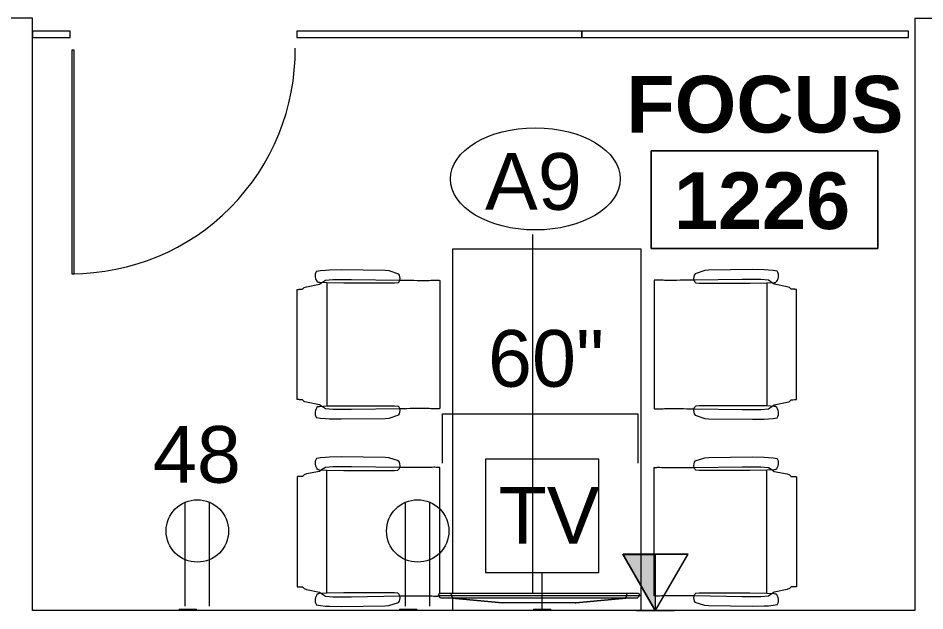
# Model space of a CAD drawing. Header units: inches. Extents: x -326 to 986, y -79 to 1436.
# Drawn here: x 121.2 to 265.2, y 316.6 to 410.7 of the extents above; entities that cross this region are included whole.
import ezdxf

# ---------------------------------------------------------------- set-up
doc = ezdxf.new("R2010")
doc.units = ezdxf.units.IN
doc.header["$LTSCALE"] = 48
doc.header["$MEASUREMENT"] = 0
for name, color, linetype, lineweight in [('A-ANNO-NOTE', 4, 'Continuous', 13), ('A-AREA-IDEN', 1, 'Continuous', 9), ('A-DETL-THIN', 8, 'Continuous', 9), ('A-DOOR', 8, 'Continuous', 13), ('A-GLAZ-CURT', 8, 'Continuous', 9), ('A-WALL', 8, 'Continuous', 13), ('E-ELEC-FIXT', 4, 'Continuous', 13), ('G-ANNO-TEXT', 8, 'Continuous', 9), ('I-FURN', 47, 'Continuous', 9), ('I-FURN-PNLS', 47, 'Continuous', 9), ('Q-SPCQ', 8, 'Continuous', 9), ('Q-SPCQ-IDEN', 8, 'Continuous', 9)]:
    doc.layers.add(name, color=color, linetype=linetype, lineweight=lineweight)
doc.styles.add('Arial', font='arial.ttf', dxfattribs={"height": 9})
doc.styles.add('Swis721 Lt BT', font='swissl.ttf', dxfattribs={"height": 9})
doc.styles.add('Swis721 Lt BT_B', font='', dxfattribs={"height": 9})
doc.styles.get('Swis721 Lt BT_B').set_extended_font_data('Swis721 Lt BT', bold=True)

# ---------------------------------------------------------------- blocks, each defined once
blk = doc.blocks.new('F - CONF TABLE _RECTANGULAR-4 CHAIRS_ - F - CONF TABLE _RECTANGULAR-4 CHAIRS_-8221084-Level XX  POWER _ SIGNAL NEW')
at = {"layer": 'I-FURN'}
for p, q in [((-6.14, 39.66), (-23.57, 39.66)), ((6.14, 39.66), (23.57, 39.66)), ((-24.03, 38.18), (-24.44, 36.11)), ((-23.88, 38.56), (-24.03, 38.18)), ((-23.63, 38.82), (-23.88, 38.56)), ((-5.83, 38.56), (-6.09, 38.82)), ((-5.76, 38.42), (-5.83, 38.56)), ((-5.68, 38.18), (-5.76, 38.42)), ((-5.28, 36.11), (-5.68, 38.18)), ((5.28, 36.11), (5.68, 38.18)), ((5.68, 38.18), (5.76, 38.42)), ((5.76, 38.42), (5.83, 38.56)), ((5.83, 38.56), (6.09, 38.82)), ((23.63, 38.82), (23.88, 38.56)), ((23.88, 38.56), (24.03, 38.18)), ((24.03, 38.18), (24.44, 36.11)), ((-26.48, 36.56), (-26.59, 35.95)), ((-24.69, 36.11), (-24.7, 36.34)), ((-24.62, 34.95), (-24.69, 36.11)), ((-24.44, 36.11), (-24.66, 35.77)), ((-5.05, 35.78), (-5.28, 36.11)), ((-5.03, 36.11), (-5.1, 34.95)), ((-5.01, 36.34), (-5.03, 36.11)), ((-3.12, 35.95), (-3.23, 36.56)), ((3.12, 35.95), (3.23, 36.56)), ((5.01, 36.34), (5.03, 36.11)), ((5.03, 36.11), (5.1, 34.95)), ((5.05, 35.78), (5.28, 36.11)), ((24.44, 36.11), (24.66, 35.77)), ((24.62, 34.95), (24.69, 36.11)), ((24.69, 36.11), (24.7, 36.34)), ((26.48, 36.56), (26.59, 35.95)), ((-26.66, 35.18), (-26.69, 34.53)), ((-26.59, 35.95), (-26.66, 35.18)), ((-25.07, 35.18), (-25.17, 34.01)), ((-24.66, 35.77), (-25.07, 35.18)), ((-24.58, 32.26), (-24.62, 34.95)), ((-24.62, 34.95), (-5.1, 34.95)), ((-5.1, 34.95), (-5.14, 32.26)), ((-4.65, 35.18), (-5.05, 35.78)), ((-4.55, 34.01), (-4.65, 35.18)), ((-3.06, 35.18), (-3.12, 35.95)), ((-3.02, 34.53), (-3.06, 35.18)), ((3.02, 34.53), (3.06, 35.18)), ((3.06, 35.18), (3.12, 35.95)), ((4.55, 34.01), (4.65, 35.18)), ((4.65, 35.18), (5.05, 35.78)), ((5.1, 34.95), (5.14, 32.26)), ((24.62, 34.95), (5.1, 34.95)), ((24.58, 32.26), (24.62, 34.95)), ((24.66, 35.77), (25.07, 35.18)), ((25.07, 35.18), (25.17, 34.01)), ((26.59, 35.95), (26.66, 35.18)), ((26.66, 35.18), (26.69, 34.53)), ((-26.69, 34.53), (-26.74, 32.67)), ((-25.17, 34.01), (-25.17, 31.01)), ((-4.55, 31.01), (-4.55, 34.01)), ((-2.98, 32.67), (-3.02, 34.53)), ((2.98, 32.67), (3.02, 34.53)), ((4.55, 31.01), (4.55, 34.01)), ((25.17, 34.01), (25.17, 31.01)), ((26.69, 34.53), (26.74, 32.67)), ((-26.74, 32.67), (-26.64, 25.67)), ((-24.58, 24.18), (-24.58, 32.26)), ((-5.14, 32.26), (-5.14, 24.18)), ((-3.07, 25.67), (-2.98, 32.67)), ((3.07, 25.67), (2.98, 32.67)), ((5.14, 32.26), (5.14, 24.18)), ((24.58, 24.18), (24.58, 32.26)), ((26.74, 32.67), (26.64, 25.67)), ((-25.17, 31.01), (-25.06, 23.35)), ((-4.65, 23.35), (-4.55, 31.01)), ((4.65, 23.35), (4.55, 31.01)), ((25.17, 31.01), (25.06, 23.35)), ((-26.64, 25.67), (-26.58, 25.08)), ((-26.58, 25.08), (-26.09, 23.57)), ((-3.62, 23.57), (-3.13, 25.08)), ((-3.13, 25.08), (-3.07, 25.67)), ((3.13, 25.08), (3.07, 25.67)), ((3.62, 23.57), (3.13, 25.08)), ((26.58, 25.08), (26.09, 23.57)), ((26.64, 25.67), (26.58, 25.08)), ((-24.63, 23.68), (-24.58, 24.18)), ((-5.14, 24.18), (-5.09, 23.68)), ((5.14, 24.18), (5.09, 23.68)), ((24.63, 23.68), (24.58, 24.18)), ((-24.63, 17.02), (-4.69, 17.02)), ((25.03, 17.02), (4.69, 17.02)), ((-25.03, -17.02), (-4.69, -17.02)), ((25.03, -17.02), (4.69, -17.02)), ((-26.58, -25.08), (-26.09, -23.57)), ((-25.17, -31.01), (-25.06, -23.35)), ((-24.63, -23.68), (-24.58, -24.18)), ((-24.58, -24.18), (-24.58, -32.26)), ((-5.14, -24.18), (-5.09, -23.68)), ((-5.14, -32.26), (-5.14, -24.18)), ((-4.65, -23.35), (-4.55, -31.01)), ((-3.62, -23.57), (-3.13, -25.08)), ((3.62, -23.57), (3.13, -25.08)), ((4.65, -23.35), (4.55, -31.01)), ((5.14, -24.18), (5.09, -23.68)), ((5.14, -32.26), (5.14, -24.18)), ((24.63, -23.68), (24.58, -24.18)), ((24.58, -24.18), (24.58, -32.26)), ((25.17, -31.01), (25.06, -23.35)), ((26.58, -25.08), (26.09, -23.57)), ((-26.74, -32.67), (-26.64, -25.67)), ((-26.64, -25.67), (-26.58, -25.08)), ((-3.13, -25.08), (-3.07, -25.67)), ((-3.07, -25.67), (-2.98, -32.67)), ((3.07, -25.67), (2.98, -32.67)), ((3.13, -25.08), (3.07, -25.67)), ((26.64, -25.67), (26.58, -25.08)), ((26.74, -32.67), (26.64, -25.67)), ((-25.17, -34.01), (-25.17, -31.01)), ((-4.55, -31.01), (-4.55, -34.01)), ((4.55, -31.01), (4.55, -34.01)), ((25.17, -34.01), (25.17, -31.01)), ((-26.69, -34.53), (-26.74, -32.67)), ((-24.58, -32.26), (-24.62, -34.95)), ((-5.1, -34.95), (-5.14, -32.26)), ((-2.98, -32.67), (-3.02, -34.53)), ((2.98, -32.67), (3.02, -34.53)), ((5.1, -34.95), (5.14, -32.26)), ((24.58, -32.26), (24.62, -34.95)), ((26.69, -34.53), (26.74, -32.67)), ((-26.66, -35.18), (-26.69, -34.53)), ((-25.07, -35.18), (-25.17, -34.01)), ((-4.55, -34.01), (-4.65, -35.18)), ((-3.02, -34.53), (-3.06, -35.18)), ((3.02, -34.53), (3.06, -35.18)), ((4.55, -34.01), (4.65, -35.18)), ((25.07, -35.18), (25.17, -34.01)), ((26.66, -35.18), (26.69, -34.53)), ((-26.59, -35.95), (-26.66, -35.18)), ((-26.48, -36.56), (-26.59, -35.95)), ((-24.66, -35.77), (-25.07, -35.18)), ((-24.62, -34.95), (-24.69, -36.11)), ((-24.44, -36.11), (-24.66, -35.77)), ((-24.62, -34.95), (-5.1, -34.95)), ((-5.05, -35.78), (-5.28, -36.11)), ((-5.03, -36.11), (-5.1, -34.95)), ((-4.65, -35.18), (-5.05, -35.78)), ((-3.12, -35.95), (-3.23, -36.56)), ((-3.06, -35.18), (-3.12, -35.95)), ((3.06, -35.18), (3.12, -35.95)), ((3.12, -35.95), (3.23, -36.56)), ((4.65, -35.18), (5.05, -35.78)), ((5.03, -36.11), (5.1, -34.95)), ((5.05, -35.78), (5.28, -36.11)), ((24.62, -34.95), (5.1, -34.95)), ((24.44, -36.11), (24.66, -35.77)), ((24.62, -34.95), (24.69, -36.11)), ((24.66, -35.77), (25.07, -35.18)), ((26.48, -36.56), (26.59, -35.95)), ((26.59, -35.95), (26.66, -35.18)), ((-24.69, -36.11), (-24.7, -36.34)), ((-24.03, -38.18), (-24.44, -36.11)), ((-5.28, -36.11), (-5.68, -38.18)), ((-5.01, -36.34), (-5.03, -36.11)), ((5.01, -36.34), (5.03, -36.11)), ((5.28, -36.11), (5.68, -38.18)), ((24.03, -38.18), (24.44, -36.11)), ((24.69, -36.11), (24.7, -36.34)), ((-23.88, -38.56), (-24.03, -38.18)), ((-23.63, -38.82), (-23.88, -38.56)), ((-5.83, -38.56), (-6.09, -38.82)), ((-5.76, -38.42), (-5.83, -38.56)), ((-5.68, -38.18), (-5.76, -38.42)), ((5.68, -38.18), (5.76, -38.42)), ((5.76, -38.42), (5.83, -38.56)), ((5.83, -38.56), (6.09, -38.82)), ((23.63, -38.82), (23.88, -38.56)), ((23.88, -38.56), (24.03, -38.18)), ((-6.14, -39.66), (-23.57, -39.66)), ((6.14, -39.66), (23.57, -39.66))]:
    blk.add_line(p, q, dxfattribs=at)
for centre, radius, start, end in [((-25.71, 35.49), 1.32, 40.065, 125.935), ((-4, 35.49), 1.32, 54.065, 139.935), ((4, 35.49), 1.32, 40.065, 125.935), ((25.71, 35.49), 1.32, 54.065, 139.935), ((-25.37, 24.42), 1.12, 229.743, 286.0891), ((-25.29, 24.1), 0.781, 286.8466, 327.6782), ((-4.43, 24.1), 0.781, 212.3218, 253.1534), ((-4.34, 24.42), 1.12, 253.9109, 310.257), ((4.34, 24.42), 1.12, 229.743, 286.0891), ((4.43, 24.1), 0.781, 286.8466, 327.6782), ((25.29, 24.1), 0.781, 212.3218, 253.1534), ((25.37, 24.42), 1.12, 253.9109, 310.257), ((-25.37, -24.42), 1.12, 73.9109, 130.257), ((-25.29, -24.1), 0.781, 32.3218, 73.1534), ((-4.43, -24.1), 0.781, 106.8466, 147.6782), ((-4.34, -24.42), 1.12, 49.743, 106.0891), ((4.34, -24.42), 1.12, 73.9109, 130.257), ((4.43, -24.1), 0.781, 32.3218, 73.1534), ((25.29, -24.1), 0.781, 106.8466, 147.6782), ((25.37, -24.42), 1.12, 49.743, 106.0891), ((-25.71, -35.49), 1.32, 234.065, 319.935), ((-4, -35.49), 1.32, 220.065, 305.935), ((4, -35.49), 1.32, 234.065, 319.935), ((25.71, -35.49), 1.32, 220.065, 305.935)]:
    blk.add_arc(centre, radius, start, end, dxfattribs=at)
for points, knots in [([(-23.57, 39.66), (-23.58, 39.66), (-23.58, 39.64), (-23.59, 39.59), (-23.6, 39.52), (-23.61, 39.44), (-23.61, 39.34), (-23.62, 39.18), (-23.63, 39.01), (-23.63, 38.87), (-23.63, 38.82)], [0, 0, 0, 0, 0.111111, 0.222222, 0.333333, 0.444444, 0.555556, 0.666667, 0.888889, 1, 1, 1, 1]), ([(-6.09, 38.82), (-6.09, 39.01), (-6.1, 39.28), (-6.11, 39.5), (-6.12, 39.59), (-6.13, 39.64), (-6.14, 39.66), (-6.14, 39.66)], [0, 0, 0, 0, 0.444444, 0.666667, 0.777778, 0.888889, 1, 1, 1, 1]), ([(6.09, 38.82), (6.09, 38.87), (6.09, 39.01), (6.09, 39.18), (6.1, 39.34), (6.11, 39.44), (6.12, 39.52), (6.12, 39.59), (6.13, 39.64), (6.14, 39.66), (6.14, 39.66)], [-1, -1, -1, -1, -0.888889, -0.666667, -0.555556, -0.444444, -0.333333, -0.222222, -0.111111, 0, 0, 0, 0]), ([(23.57, 39.66), (23.58, 39.66), (23.58, 39.64), (23.59, 39.59), (23.6, 39.5), (23.62, 39.28), (23.63, 39.01), (23.63, 38.82)], [-1, -1, -1, -1, -0.888889, -0.777778, -0.666667, -0.444444, 0, 0, 0, 0]), ([(-25.07, 17.96), (-25.07, 17.89), (-25.07, 17.72), (-25.07, 17.44), (-25.06, 17.27), (-25.06, 17.19)], [0, 0, 0, 0, 0.1818182, 0.3636364, 0.6363636, 0.6363636, 0.6363636, 0.6363636]), ([(-4.69, 17.02), (-4.68, 17.02), (-4.68, 17.03), (-4.67, 17.06), (-4.66, 17.11), (-4.66, 17.18), (-4.65, 17.27), (-4.65, 17.4), (-4.64, 17.64), (-4.64, 17.85), (-4.64, 17.96)], [0, 0, 0, 0, 0.090909, 0.181818, 0.272727, 0.363636, 0.454545, 0.545455, 0.727273, 1, 1, 1, 1]), ([(4.69, 17.02), (4.68, 17.02), (4.66, 17.1), (4.64, 17.4), (4.64, 17.72), (4.64, 17.89), (4.64, 17.96)], [-1, -1, -1, -1, -0.727273, -0.363636, -0.181818, 0, 0, 0, 0]), ([(25.07, 17.96), (25.07, 17.85), (25.07, 17.64), (25.07, 17.4), (25.06, 17.27), (25.06, 17.18), (25.05, 17.11), (25.04, 17.06), (25.04, 17.03), (25.03, 17.02), (25.03, 17.02)], [-1, -1, -1, -1, -0.727273, -0.545455, -0.454545, -0.363636, -0.272727, -0.181818, -0.090909, 0, 0, 0, 0]), ([(-25.07, -17.96), (-25.07, -17.85), (-25.07, -17.64), (-25.07, -17.4), (-25.06, -17.27), (-25.06, -17.18), (-25.05, -17.11), (-25.04, -17.06), (-25.04, -17.03), (-25.03, -17.02), (-25.03, -17.02)], [-1, -1, -1, -1, -0.727273, -0.545455, -0.454545, -0.363636, -0.272727, -0.181818, -0.090909, 0, 0, 0, 0]), ([(-4.69, -17.02), (-4.68, -17.02), (-4.66, -17.1), (-4.64, -17.4), (-4.64, -17.72), (-4.64, -17.89), (-4.64, -17.96)], [-1, -1, -1, -1, -0.727273, -0.363636, -0.181818, 0, 0, 0, 0]), ([(4.69, -17.02), (4.68, -17.02), (4.68, -17.03), (4.67, -17.06), (4.66, -17.11), (4.66, -17.18), (4.65, -17.27), (4.65, -17.4), (4.64, -17.64), (4.64, -17.85), (4.64, -17.96)], [0, 0, 0, 0, 0.090909, 0.181818, 0.272727, 0.363636, 0.454545, 0.545455, 0.727273, 1, 1, 1, 1]), ([(25.07, -17.96), (25.07, -17.89), (25.07, -17.72), (25.07, -17.4), (25.05, -17.1), (25.04, -17.02), (25.03, -17.02)], [0, 0, 0, 0, 0.181818, 0.363636, 0.727273, 1, 1, 1, 1]), ([(-23.57, -39.66), (-23.58, -39.66), (-23.58, -39.64), (-23.59, -39.59), (-23.6, -39.5), (-23.62, -39.28), (-23.63, -39.01), (-23.63, -38.82)], [-1, -1, -1, -1, -0.888889, -0.777778, -0.666667, -0.444444, 0, 0, 0, 0]), ([(-6.09, -38.82), (-6.09, -38.87), (-6.09, -39.01), (-6.09, -39.18), (-6.1, -39.34), (-6.11, -39.44), (-6.12, -39.52), (-6.12, -39.59), (-6.13, -39.64), (-6.14, -39.66), (-6.14, -39.66)], [-1, -1, -1, -1, -0.888889, -0.666667, -0.555556, -0.444444, -0.333333, -0.222222, -0.111111, 0, 0, 0, 0]), ([(6.09, -38.82), (6.09, -39.01), (6.1, -39.28), (6.11, -39.5), (6.12, -39.59), (6.13, -39.64), (6.14, -39.66), (6.14, -39.66)], [0, 0, 0, 0, 0.444444, 0.666667, 0.777778, 0.888889, 1, 1, 1, 1]), ([(23.57, -39.66), (23.58, -39.66), (23.58, -39.64), (23.59, -39.59), (23.6, -39.52), (23.61, -39.44), (23.61, -39.34), (23.62, -39.18), (23.63, -39.01), (23.63, -38.87), (23.63, -38.82)], [0, 0, 0, 0, 0.111111, 0.222222, 0.333333, 0.444444, 0.555556, 0.666667, 0.888889, 1, 1, 1, 1])]:
    blk.add_open_spline(points, degree=3, knots=knots, dxfattribs=at)
for points in [[(-25.06, 23.35), (-25.05, 22.62), (-25.04, 21.15), (-25.03, 19.68), (-25.02, 18.93)], [(-4.69, 18.93), (-4.69, 19.68), (-4.68, 21.15), (-4.66, 22.62), (-4.65, 23.35)], [(4.69, 18.93), (4.69, 19.68), (4.68, 21.15), (4.66, 22.62), (4.65, 23.35)], [(25.06, 23.35), (25.05, 22.62), (25.04, 21.15), (25.03, 19.68), (25.02, 18.93)], [(-25.02, 18.93), (-25.03, 18.77), (-25.05, 18.45), (-25.06, 18.13), (-25.07, 17.96)], [(-4.64, 17.96), (-4.65, 18.13), (-4.67, 18.45), (-4.68, 18.77), (-4.69, 18.93)], [(4.64, 17.96), (4.65, 18.13), (4.67, 18.45), (4.68, 18.77), (4.69, 18.93)], [(25.02, 18.93), (25.03, 18.77), (25.05, 18.45), (25.06, 18.13), (25.07, 17.96)], [(-25.02, -18.93), (-25.03, -18.77), (-25.05, -18.45), (-25.06, -18.13), (-25.07, -17.96)], [(-4.64, -17.96), (-4.65, -18.13), (-4.67, -18.45), (-4.68, -18.77), (-4.69, -18.93)], [(4.64, -17.96), (4.65, -18.13), (4.67, -18.45), (4.68, -18.77), (4.69, -18.93)], [(25.02, -18.93), (25.03, -18.77), (25.05, -18.45), (25.06, -18.13), (25.07, -17.96)], [(-25.06, -23.35), (-25.05, -22.62), (-25.04, -21.15), (-25.03, -19.68), (-25.02, -18.93)], [(-4.69, -18.93), (-4.69, -19.68), (-4.68, -21.15), (-4.66, -22.62), (-4.65, -23.35)], [(4.69, -18.93), (4.69, -19.68), (4.68, -21.15), (4.66, -22.62), (4.65, -23.35)], [(25.06, -23.35), (25.05, -22.62), (25.04, -21.15), (25.03, -19.68), (25.02, -18.93)]]:
    blk.add_open_spline(points, degree=3, dxfattribs=at)
at = {"layer": 'I-FURN-PNLS'}
for p, q in [((-25.34, 15), (-27.35, 15)), ((30, 15), (-24.63, 15)), ((30, -15), (30, 15)), ((-27.35, -15), (30, -15))]:
    blk.add_line(p, q, dxfattribs=at)
blk = doc.blocks.new('PS - Junction Box _Wall Base_ - TV-4868771-Level XX  POWER _ SIGNAL NEW')
at = {"layer": 'E-ELEC-FIXT'}
for p, q in [((203.02, 316.88), (205.77, 316.88)), ((203.02, 316.88), (203.02, 316.69)), ((205.77, 316.69), (205.77, 316.88))]:
    blk.add_line(p, q, dxfattribs=at)
blk = doc.blocks.new('PS - Power Device _Wall Base_ - Duplex-4862727-Level XX  POWER _ SIGNAL NEW')
at = {"layer": 'E-ELEC-FIXT'}
for p, q in [((498.14, 52.66), (497.95, 52.66)), ((498.14, 52.66), (498.14, 49.91)), ((497.95, 49.91), (498.14, 49.91))]:
    blk.add_line(p, q, dxfattribs=at)
blk = doc.blocks.new('PS - Power Device _Wall Base_ - Duplex-8267440-Level XX  POWER _ SIGNAL NEW')
at = {"layer": 'E-ELEC-FIXT'}
for p, q in [((146.75, 316.88), (149.5, 316.88)), ((146.75, 316.88), (146.75, 316.69)), ((149.5, 316.69), (149.5, 316.88))]:
    blk.add_line(p, q, dxfattribs=at)
blk = doc.blocks.new('Samsung_6_series_smartTV__Television__TV_13081 - 32_ ES6305U-V33-Level XX  POWER _ SIGNAL NEW')
at = {"layer": 'Q-SPCQ'}
for p, q in [((-10.08, 4.69), (-9.88, 5.03)), ((-10.08, 4.69), (19.92, 4.69)), ((-9.73, 4.32), (-10.08, 4.69)), ((-9.88, 5.03), (19.73, 5.03)), ((-9.73, 4.32), (19.57, 4.32)), ((0.07, 3.49), (-8.45, 4.32)), ((-8.45, 4.32), (0.07, 3.49)), ((19.92, 4.69), (19.57, 4.32)), ((19.73, 5.03), (19.92, 4.69)), ((0.46, 3.49), (0.07, 3.49)), ((9.38, 3.49), (0.46, 3.49))]:
    blk.add_line(p, q, dxfattribs=at)
blk = doc.blocks.new('System Panel - Glazed-8646422-Level XX  POWER _ SIGNAL NEW')
at = {"layer": 'A-GLAZ-CURT'}
for p, q in [((2.99, 1.75), (-2.99, 1.75)), ((-2.99, 1.75), (-2.99, 0.75)), ((2.99, 0.75), (2.99, 1.75)), ((-2.99, 0.75), (2.99, 0.75))]:
    blk.add_line(p, q, dxfattribs=at)
blk = doc.blocks.new('CW-Single Glass Door - Full Rail - Long Pull-8641682-Level XX  POWER _ SIGNAL NEW')
at = {"layer": 'A-DOOR'}
for p, q in [((-17.375, -1.25), (-17.75, -1.25)), ((-17.75, -1.25), (-17.75, -36.75)), ((-17.375, -36.75), (-17.375, -1.25)), ((-17.75, -36.75), (-17.375, -36.75))]:
    blk.add_line(p, q, dxfattribs=at)
blk.add_arc((-17.75, -1.25), 35.5, 270, 0.5, dxfattribs=at)
blk = doc.blocks.new('System Panel - Glazed-8646423-Level XX  POWER _ SIGNAL NEW')
at = {"layer": 'A-GLAZ-CURT'}
for p, q in [((22.63, 1.75), (-22.63, 1.75)), ((-22.63, 1.75), (-22.63, 0.75)), ((22.63, 0.75), (22.63, 1.75)), ((-22.63, 0.75), (22.63, 0.75))]:
    blk.add_line(p, q, dxfattribs=at)
blk = doc.blocks.new('System Panel - Glazed-8646424-Level XX  POWER _ SIGNAL NEW')
at = {"layer": 'A-GLAZ-CURT'}
for p, q in [((25.95, 1.75), (-25.95, 1.75)), ((-25.95, 1.75), (-25.95, 0.75)), ((25.95, 0.75), (25.95, 1.75)), ((-25.95, 0.75), (25.95, 0.75))]:
    blk.add_line(p, q, dxfattribs=at)
blk = doc.blocks.new('Samsung_6_series_smartTV__Television__TV_13081 - 32_ ES6305U-V63-Level XX  POWER _ SIGNAL NEW')
at = {"layer": 'Q-SPCQ'}
for p, q in [((-10.08, 4.69), (-9.88, 5.03)), ((-10.08, 4.69), (19.92, 4.69)), ((-9.73, 4.32), (-10.08, 4.69)), ((-9.88, 5.03), (19.73, 5.03)), ((-9.73, 4.32), (19.57, 4.32)), ((9.78, 3.49), (18.3, 4.32)), ((18.3, 4.32), (9.78, 3.49)), ((19.92, 4.69), (19.57, 4.32)), ((19.73, 5.03), (19.92, 4.69)), ((9.38, 3.49), (0.46, 3.49)), ((9.78, 3.49), (9.38, 3.49)), ((9.66, 3.49), (9.78, 3.49))]:
    blk.add_line(p, q, dxfattribs=at)
blk = doc.blocks.new('Room Tag - Room Name and Number-3379422-Level XX  POWER _ SIGNAL NEW')
at = {"layer": 'A-AREA-IDEN'}
for p, q in [((-0.1881, -0.1636), (-0.1881, -0.0018)), ((-0.1881, -0.0018), (0.1869, -0.0018)), ((0.1869, -0.0018), (-0.1881, -0.0018)), ((-0.1881, -0.0018), (-0.1881, -0.1636)), ((0.1869, -0.0018), (0.1869, -0.1636)), ((0.1869, -0.1636), (0.1869, -0.0018)), ((0.1869, -0.1636), (-0.1881, -0.1636)), ((-0.1881, -0.1636), (0.1869, -0.1636))]:
    blk.add_line(p, q, dxfattribs=at)
blk = doc.blocks.new('Appliance_Specialty Equipment Tag - Standard-3515593-Level XX  POWER _ SIGNAL NEW')
at = {"layer": 'Q-SPCQ-IDEN'}
blk.add_ellipse((-0.0499, 0.0037), major_axis=(-0.1406, 0), ratio=0.600473, dxfattribs=at)

msp = doc.modelspace()

# ---------------------------------------------------------------- hatches: boundary and pattern name
at = {"layer": 'A-ANNO-NOTE'}
msp.add_hatch(color=256, dxfattribs=at).paths.add_polyline_path([(222.35, 316.62), (217.19, 325.55), (222.35, 325.55), (222.35, 321.27)], flags=0)

# ---------------------------------------------------------------- linework, layer by layer
for p, q in [((213.39, 340.69), (195.39, 340.69)), ((195.39, 340.69), (195.39, 322.69)), ((213.39, 322.69), (213.39, 340.69)), ((147.7, 317.34), (147.7, 333.87)), ((147.7, 317.34), (147.7, 333.87)), ((151.53, 317.34), (151.53, 333.87)), ((182.7, 317.34), (182.7, 333.87)), ((182.7, 317.34), (182.7, 333.87)), ((186.53, 317.34), (186.53, 333.87)), ((222.35, 316.62), (217.19, 325.55)), ((217.19, 325.55), (222.35, 325.55)), ((222.35, 316.62), (217.19, 325.55)), ((227.51, 325.55), (217.19, 325.55)), ((222.39, 316.69), (217.23, 325.62)), ((227.55, 325.62), (217.23, 325.62)), ((222.35, 325.55), (222.35, 316.62)), ((222.35, 316.62), (227.51, 325.55)), ((222.39, 316.69), (227.55, 325.62)), ((195.39, 322.69), (213.39, 322.69)), ((204.39, 316.69), (204.39, 322.69)), ((207.39, 316.69), (201.39, 316.69)), ((219.39, 316.69), (225.39, 316.69))]:
    msp.add_line(p, q, dxfattribs=at)
for centre in [(149.62, 329.3), (184.62, 329.3)]:
    msp.add_circle(centre, 4.95, dxfattribs=at)
at = {"layer": 'A-DETL-THIN'}
for p, q in [((188.57, 340.07), (188.57, 347.9)), ((188.57, 347.9), (219.57, 347.9)), ((219.57, 347.9), (219.57, 340.07))]:
    msp.add_line(p, q, dxfattribs=at)
at = {"layer": 'A-WALL'}
for p, q in [((123.44, 410.69), (-22.61, 410.69)), ((123.44, 316.69), (123.44, 410.69)), ((263.58, 410.65), (263.58, 316.69)), ((268.21, 410.65), (263.58, 410.65)), ((263.58, 316.69), (123.44, 316.69))]:
    msp.add_line(p, q, dxfattribs=at)
at = {"layer": 'Q-SPCQ-IDEN'}
msp.add_line((202.9, 319.41), (202.9, 376.37), dxfattribs=at)

# ---------------------------------------------------------------- block references
at = {"layer": 'A-AREA-IDEN', "xscale": 95.99999999999994, "yscale": 95.99999999999994, "zscale": 95.99999999999994}
msp.add_blockref('Room Tag - Room Name and Number-3379422-Level XX  POWER _ SIGNAL NEW', (239.75, 389.81), dxfattribs=at)
at = {"layer": 'A-DOOR'}
msp.add_blockref('CW-Single Glass Door - Full Rail - Long Pull-8641682-Level XX  POWER _ SIGNAL NEW', (147.42, 406.88), dxfattribs=at)
at = {"layer": 'A-GLAZ-CURT'}
for name, p in [('System Panel - Glazed-8646422-Level XX  POWER _ SIGNAL NEW', (126.43, 406.88)), ('System Panel - Glazed-8646423-Level XX  POWER _ SIGNAL NEW', (188.06, 406.88)), ('System Panel - Glazed-8646424-Level XX  POWER _ SIGNAL NEW', (236.64, 406.88))]:
    msp.add_blockref(name, p, dxfattribs=at)
at = {"layer": 'E-ELEC-FIXT'}
for name in ['PS - Power Device _Wall Base_ - Duplex-8267440-Level XX  POWER _ SIGNAL NEW', 'PS - Junction Box _Wall Base_ - TV-4868771-Level XX  POWER _ SIGNAL NEW']:
    msp.add_blockref(name, (0, 0), dxfattribs=at)
at = {"layer": 'E-ELEC-FIXT', "rotation": 89.9999999999999}
msp.add_blockref('PS - Power Device _Wall Base_ - Duplex-4862727-Level XX  POWER _ SIGNAL NEW', (234.41, -181.26), dxfattribs=at)
at = {"layer": 'I-FURN', "rotation": 89.9999999999993}
msp.add_blockref('F - CONF TABLE _RECTANGULAR-4 CHAIRS_ - F - CONF TABLE _RECTANGULAR-4 CHAIRS_-8221084-Level XX  POWER _ SIGNAL NEW', (205.13, 344.04), dxfattribs=at)
at = {"layer": 'Q-SPCQ'}
for name, p in [('Samsung_6_series_smartTV__Television__TV_13081 - 32_ ES6305U-V33-Level XX  POWER _ SIGNAL NEW', (197.98, 314.38)), ('Samsung_6_series_smartTV__Television__TV_13081 - 32_ ES6305U-V63-Level XX  POWER _ SIGNAL NEW', (199.98, 314.38))]:
    msp.add_blockref(name, p, dxfattribs=at)
at = {"layer": 'Q-SPCQ-IDEN', "xscale": 95.99999999999994, "yscale": 95.99999999999994, "zscale": 95.99999999999994}
msp.add_blockref('Appliance_Specialty Equipment Tag - Standard-3515593-Level XX  POWER _ SIGNAL NEW', (208.09, 384.82), dxfattribs=at)

# ---------------------------------------------------------------- texts
at = {"layer": 'A-ANNO-NOTE', "char_height": 9, "attachment_point": 1, "style": 'Swis721 Lt BT'}
for s, insert, width in [('48', (142.56, 345.95), 16.362), ('TV', (197.44, 336.28), 16.968)]:
    msp.add_mtext(s, dxfattribs=dict(at, insert=insert, width=width))
at = {"layer": 'A-AREA-IDEN', "char_height": 9, "attachment_point": 1, "style": 'Swis721 Lt BT_B'}
for s, insert, width in [('FOCUS', (217.76, 401.53), 53.025), ('1226', (225.33, 386.21), 33.936)]:
    msp.add_mtext(s, dxfattribs=dict(at, insert=insert, width=width))
at = {"layer": 'G-ANNO-TEXT', "insert": (195.78, 361.19), "char_height": 9, "width": 20.604, "attachment_point": 1, "style": 'Swis721 Lt BT'}
msp.add_mtext('60"', dxfattribs=at)
at = {"layer": 'Q-SPCQ-IDEN', "insert": (195.31, 389.27), "char_height": 9, "width": 18.786, "attachment_point": 1, "style": 'Arial'}
msp.add_mtext('A9', dxfattribs=at)

doc.saveas('drawing.dxf')
